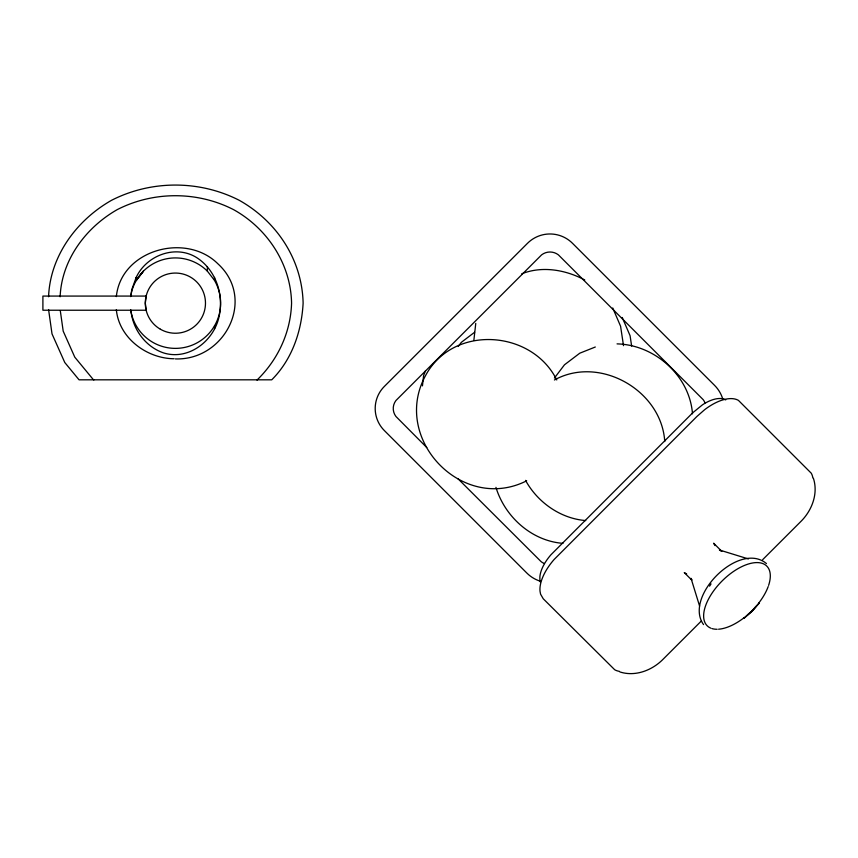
<?xml version="1.0" encoding="UTF-8"?>
<svg xmlns="http://www.w3.org/2000/svg" width="858" height="858" viewBox="0 0 858 858"><rect width="100%" height="100%" fill="white"/><g stroke="black" fill="none" stroke-linecap="round" stroke-linejoin="round"><path stroke-width="1.29" d="M136.218 280.534L136.218 277.37C146.707 254.783 176.802 243.919 198.016 258.494C216.345 271.128 223.841 295.184 219.09 316.495C214.028 340.841 188.728 360.66 163.685 352.96C145.603 346.868 132.604 329.279 131.006 310.424M130.641 309.706A45.238 45.238 0 0 0 190.251 345.871A45.238 45.238 0 0 0 214.564 280.534L214.564 277.37M422.447 385.875L423.605 375.557L425.504 370.774M473.884 340.165L475.761 323.391M131.006 295.871L131.703 289.8L136.218 277.37L136.25 280.427L143.415 271.16L136.25 280.427M48.574 296.75C50.129 255.931 76.727 220.056 111.529 200.311C151.265 179.987 199.528 179.987 239.264 200.311C276.823 221.407 302.123 259.642 303.121 303.153C301.608 331.36 292.031 359.556 271.739 379.815L79.054 379.815L64.779 362.516L52.016 333.88L48.574 309.556M60.124 296.793C61.615 259.845 85.854 227.467 117.321 209.577C153.453 191.098 197.34 191.098 233.462 209.577C267.364 228.357 290.862 264.017 291.57 303.153C290.69 332.132 278.131 359.298 257.529 379.558L257.164 379.815M116.345 296.589C120.967 249.914 185.768 231.96 217.814 263.717C256.478 298.949 224.935 360.575 175.397 358.912M214.564 325.761L214.564 328.936M709.577 586.132L711.046 583.901M93.629 379.815L93.983 379.815M458.258 346.407L461.357 342.331L474.603 332.261M554.407 378.056L564.478 364.8L579.772 353.196L595.313 347.007M759.244 602.681L752.005 610.95L743.736 618.189M759.223 603.185L752.219 611.164L744.229 618.168M701.179 621.16L663.341 658.987C652.38 670.302 635.306 676.973 619.819 671.911M762.655 559.673L800.493 521.846C811.797 510.875 818.478 493.8 813.405 478.314M256.81 379.815L257.529 379.558M521.761 273.799C542.224 265.648 565.765 269.798 584.77 280.008M554.407 379.987C599.688 354.965 661.668 390.401 664.746 441.559M526.673 480.812C462.001 513.545 390.572 438.138 425.868 375C453.517 324.335 531.896 329.708 556.756 379.955M174.099 358.751C146.686 358.547 118.983 337.934 116.345 309.706M617.052 343.876C654.804 344.819 689.65 375.772 692.492 413.813M585.735 520.57C560.542 518.607 537.526 502.305 525.536 480.373M562.955 543.35C531.713 540.98 504.954 516.902 495.945 487.365M748.412 558.933L719.412 549.989L721.814 551.383L713.641 543.211L715.036 545.613M686.668 573.981L684.266 572.586L691.537 579.847M426.758 447.511L395.946 416.484A13.117 13.117 0 0 1 395.946 400.514L541.623 254.847A13.771 13.771 0 0 1 558.386 254.847L703.12 399.592A14.64 14.64 0 0 1 705.029 402.906M457.947 478.7L541.098 561.625A14.64 14.64 0 0 0 544.401 563.534M93.265 379.558L74.796 357.185L63.192 331.124L60.307 310.778M207.379 266.688L207.379 271.16L214.543 280.394M766.451 563.577C739.339 540.615 683.311 596.535 703.549 624.603M691.977 579.954L691.044 578.356L699.602 606.091M622.243 317.481L630.083 335.703L631.638 346.085M612.741 307.979L620.581 326.212L623.509 345.656M540.519 581.274A32.668 32.668 0 0 1 526.909 573.112L384.32 430.523A31.145 31.145 0 0 1 384.32 386.475L527.52 243.286A31.8 31.8 0 0 1 572.49 243.286L714.607 385.403A32.668 32.668 0 0 1 722.768 399.024M710.907 628.195A42.181 21.096 -45 0 1 731.134 573.155A42.181 21.096 -45 0 1 768.607 585.37M768.2 586.55A42.181 21.096 -45 0 1 759.094 602.606M756.048 606.349A42.181 21.096 -45 0 1 751.887 610.832M751.018 611.69A42.181 21.096 -45 0 1 747.404 615.004M743.661 618.039A42.181 21.096 -45 0 1 718.596 629.204M717.17 629.268A42.181 21.096 -45 0 1 712.022 628.592M619.401 671.353A42.278 21.139 -45 0 1 614.693 669.733L543.221 598.745L540.583 594.176L540.025 591.248A40.809 20.399 -45 0 1 554.118 559.491L696.91 416.473L704.74 409.62A41.441 20.721 -45 0 1 738.448 400.396L811.239 473.187A42.278 21.139 -45 0 1 812.848 477.895M725.718 399.914A32.711 16.356 -45 0 0 702.466 404.815L692.781 412.741L550.975 554.74A32.068 16.034 -45 0 0 539.864 576.994L539.886 579.633A31.918 15.959 -45 0 0 540.336 582.003M130.641 296.589A45.238 45.238 0 0 1 207.379 271.16M146.235 296.074L145.302 303.153L146.235 310.231L42.9 310.231L42.9 296.074L146.235 296.074M160.349 329.204A30.084 30.084 0 0 0 205.48 303.153A30.084 30.084 0 0 0 160.349 277.091A30.084 30.084 0 0 0 160.349 329.204"/></g></svg>
